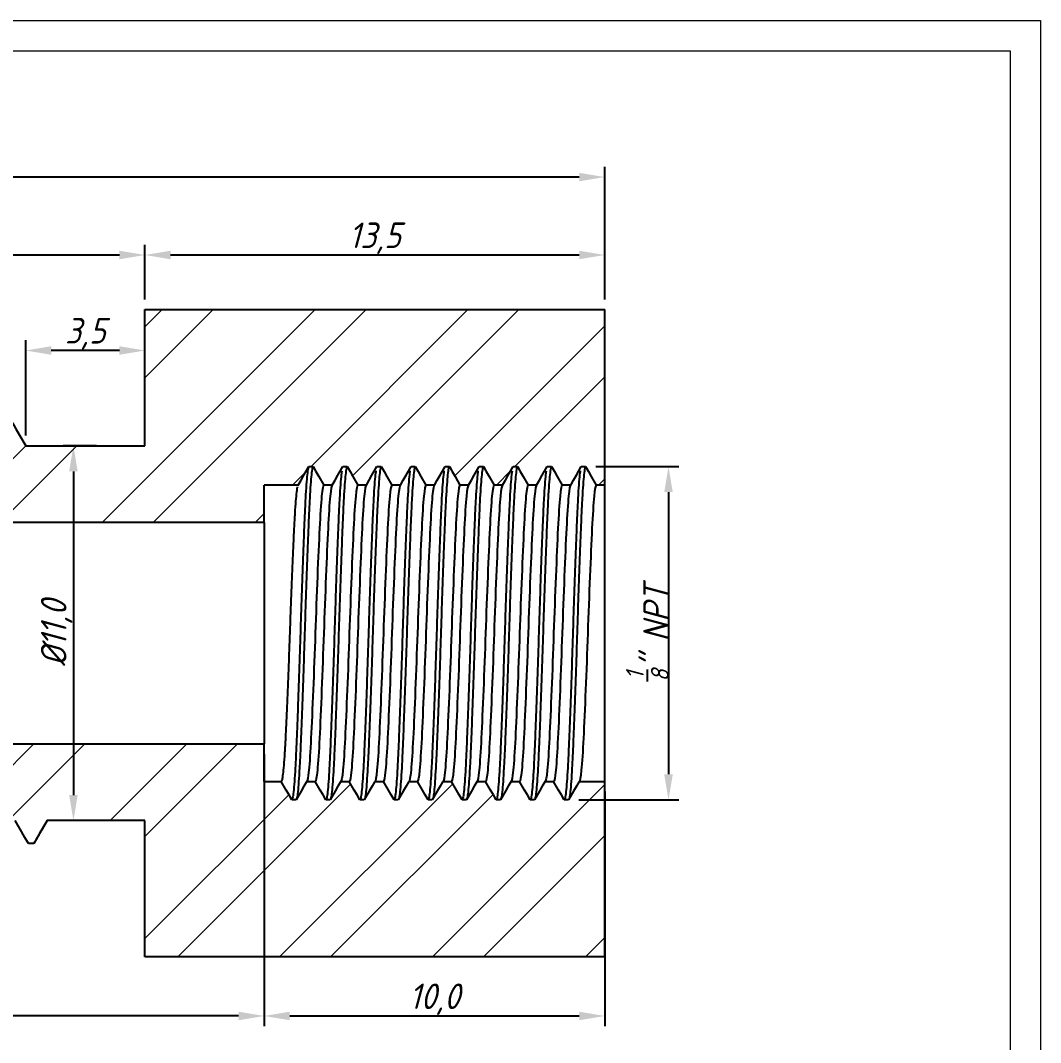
# Model space of a CAD drawing. Header units: millimetres. Extents: x 882 to 1669, y 507 to 913.
# Drawn here: x 942.84 to 972.8, y 647.63 to 677.63 of the extents above; entities that cross this region are included whole.
import ezdxf

# ---------------------------------------------------------------- set-up
doc = ezdxf.new("R2010")
doc.units = ezdxf.units.MM
doc.linetypes.add('SLD-Solid', pattern=[0])
doc.styles.add('GENISO', font='geniso.shx', dxfattribs={"oblique": 15})
doc.dimstyles.new('Scale', dxfattribs={"dimscale": 0.3, "dimtxt": 2.5, "dimasz": 2.5, "dimexe": 1, "dimexo": 1, "dimgap": 0.2, "dimtad": 1, "dimdec": 1, "dimzin": 0, "dimtxsty": 'GENISO', "dimcen": 2.5, "dimclrd": 1, "dimclre": 1, "dimclrt": 7, "dimadec": 0, "dimazin": 0, "dimtfac": 1, "dimtdec": 1, "dimtmove": 0, "dimatfit": 3, "dimfxl": 1, "dimtzin": 0, "dimlwd": -1, "dimlwe": -1, "dimarcsym": 0})
pattern_1 = [(45, (877.163, 612.7718), (-2.24506, 2.24506), []), (45, (878.6596, 612.7718), (-2.24506, 2.24506), [])]

# ---------------------------------------------------------------- blocks, each defined once
blk = doc.blocks.new('*D108')
at = {"color": 1, "transparency": 16777216}
for p, q in [((917.999, 665.442), (917.999, 673.331)), ((959.999, 669.442), (959.999, 673.331)), ((959.249, 673.031), (918.749, 673.031))]:
    blk.add_line(p, q, dxfattribs=at)
for points in [[(918.749, 673.156), (918.749, 672.906), (917.999, 673.031)], [(959.249, 673.156), (959.249, 672.906), (959.999, 673.031)]]:
    blk.add_solid(points, dxfattribs=at)
at = {"layer": 'Defpoints', "color": 0, "transparency": 16777216}
for p in [(917.999, 673.031), (959.999, 669.142), (917.999, 665.142)]:
    blk.add_point(p, dxfattribs=at)
at = {"color": 7, "transparency": 16777216, "insert": (938.999, 673.522), "char_height": 0.75, "attachment_point": 5, "style": 'GENISO'}
blk.add_mtext('42,0', dxfattribs=at)
blk = doc.blocks.new('*D109')
at = {"color": 1, "transparency": 16777216}
for p, q in [((946.499, 669.442), (946.499, 671.043)), ((959.999, 669.442), (959.999, 671.043)), ((959.249, 670.743), (947.249, 670.743))]:
    blk.add_line(p, q, dxfattribs=at)
for points in [[(947.249, 670.868), (947.249, 670.618), (946.499, 670.743)], [(959.249, 670.868), (959.249, 670.618), (959.999, 670.743)]]:
    blk.add_solid(points, dxfattribs=at)
at = {"layer": 'Defpoints', "color": 0, "transparency": 16777216}
for p in [(946.499, 670.743), (946.499, 669.142), (959.999, 669.142)]:
    blk.add_point(p, dxfattribs=at)
at = {"color": 7, "transparency": 16777216, "insert": (953.249, 671.235), "char_height": 0.75, "attachment_point": 5, "style": 'GENISO'}
blk.add_mtext('13,5', dxfattribs=at)
blk = doc.blocks.new('*D110')
at = {"color": 1, "transparency": 16777216}
for p, q in [((917.999, 665.442), (917.999, 671.043)), ((946.499, 669.442), (946.499, 671.043)), ((945.749, 670.743), (918.749, 670.743))]:
    blk.add_line(p, q, dxfattribs=at)
for points in [[(918.749, 670.868), (918.749, 670.618), (917.999, 670.743)], [(945.749, 670.868), (945.749, 670.618), (946.499, 670.743)]]:
    blk.add_solid(points, dxfattribs=at)
at = {"layer": 'Defpoints', "color": 0, "transparency": 16777216}
for p in [(917.999, 670.743), (946.499, 669.142), (917.999, 665.142)]:
    blk.add_point(p, dxfattribs=at)
at = {"color": 7, "transparency": 16777216, "insert": (932.249, 671.235), "char_height": 0.75, "attachment_point": 5, "style": 'GENISO'}
blk.add_mtext('28,5', dxfattribs=at)
blk = doc.blocks.new('*D112')
at = {"color": 1, "transparency": 16777216}
for p, q in [((959.737, 664.533), (962.171, 664.533)), ((961.871, 663.783), (961.871, 655.5)), ((959.237, 654.75), (962.171, 654.75))]:
    blk.add_line(p, q, dxfattribs=at)
for points in [[(961.746, 663.783), (961.996, 663.783), (961.871, 664.533)], [(961.746, 655.5), (961.996, 655.5), (961.871, 654.75)]]:
    blk.add_solid(points, dxfattribs=at)
at = {"layer": 'Defpoints', "color": 0, "transparency": 16777216}
for p in [(959.437, 664.533), (958.937, 654.75), (961.871, 654.75)]:
    blk.add_point(p, dxfattribs=at)
at = {"color": 7, "transparency": 16777216, "insert": (961.251, 659.642), "char_height": 0.75, "attachment_point": 5, "rotation": 90, "style": 'GENISO'}
blk.add_mtext('{\\H0.7x;\\S1/8;}" NPT', dxfattribs=at)
blk = doc.blocks.new('*D116')
at = {"color": 1, "transparency": 16777216}
for p, q in [((945.072, 665.142), (944.099, 665.142)), ((944.399, 664.392), (944.399, 654.892)), ((944.762, 654.142), (944.099, 654.142))]:
    blk.add_line(p, q, dxfattribs=at)
for points in [[(944.274, 664.392), (944.524, 664.392), (944.399, 665.142)], [(944.274, 654.892), (944.524, 654.892), (944.399, 654.142)]]:
    blk.add_solid(points, dxfattribs=at)
at = {"layer": 'Defpoints', "color": 0, "transparency": 16777216}
for p in [(945.372, 665.142), (944.399, 654.142), (945.062, 654.142)]:
    blk.add_point(p, dxfattribs=at)
at = {"color": 7, "transparency": 16777216, "insert": (943.908, 659.642), "char_height": 0.75, "attachment_point": 5, "rotation": 90, "style": 'GENISO'}
blk.add_mtext('%%C11,0', dxfattribs=at)
blk = doc.blocks.new('*D117')
at = {"color": 1, "transparency": 16777216}
for p, q in [((942.999, 665.442), (942.999, 668.24)), ((946.499, 666.637), (946.499, 668.24)), ((945.749, 667.94), (943.749, 667.94))]:
    blk.add_line(p, q, dxfattribs=at)
for points in [[(943.749, 668.065), (943.749, 667.815), (942.999, 667.94)], [(945.749, 668.065), (945.749, 667.815), (946.499, 667.94)]]:
    blk.add_solid(points, dxfattribs=at)
at = {"layer": 'Defpoints', "color": 0, "transparency": 16777216}
for p in [(942.999, 667.94), (946.499, 666.337), (942.999, 665.142)]:
    blk.add_point(p, dxfattribs=at)
at = {"color": 7, "transparency": 16777216, "insert": (944.749, 668.432), "char_height": 0.75, "attachment_point": 5, "style": 'GENISO'}
blk.add_mtext('3,5', dxfattribs=at)
blk = doc.blocks.new('*D119')
at = {"color": 1, "transparency": 16777216}
for p, q in [((949.999, 656.092), (949.999, 648.107)), ((959.999, 654.992), (959.999, 648.107)), ((950.749, 648.407), (959.249, 648.407))]:
    blk.add_line(p, q, dxfattribs=at)
for points in [[(950.749, 648.532), (950.749, 648.282), (949.999, 648.407)], [(959.249, 648.532), (959.249, 648.282), (959.999, 648.407)]]:
    blk.add_solid(points, dxfattribs=at)
at = {"layer": 'Defpoints', "color": 0, "transparency": 16777216}
for p in [(949.999, 656.392), (959.999, 655.292), (959.999, 648.407)]:
    blk.add_point(p, dxfattribs=at)
at = {"color": 7, "transparency": 16777216, "insert": (954.999, 648.898), "char_height": 0.75, "attachment_point": 5, "style": 'GENISO'}
blk.add_mtext('10,0', dxfattribs=at)
blk = doc.blocks.new('*D120')
at = {"color": 1, "transparency": 16777216}
for p, q in [((927.499, 656.092), (927.499, 648.107)), ((949.999, 656.092), (949.999, 648.107)), ((949.249, 648.407), (928.249, 648.407))]:
    blk.add_line(p, q, dxfattribs=at)
for points in [[(928.249, 648.532), (928.249, 648.282), (927.499, 648.407)], [(949.249, 648.532), (949.249, 648.282), (949.999, 648.407)]]:
    blk.add_solid(points, dxfattribs=at)
at = {"layer": 'Defpoints', "color": 0, "transparency": 16777216}
for p in [(927.499, 656.392), (949.999, 656.392), (927.499, 648.407)]:
    blk.add_point(p, dxfattribs=at)
at = {"color": 7, "transparency": 16777216, "insert": (938.749, 648.898), "char_height": 0.75, "attachment_point": 5, "style": 'GENISO'}
blk.add_mtext('22,5', dxfattribs=at)

msp = doc.modelspace()

# ---------------------------------------------------------------- hatches: boundary and pattern name
at = {"linetype": 'Continuous', "lineweight": 18, "true_color": 0xf26722}
h = msp.add_hatch(dxfattribs=at)
h.set_pattern_fill('ANSI32', color=30, scale=0.333333, style=0)
h.set_pattern_definition(pattern_1)
h.paths.add_polyline_path([(936.2021585, 665.8182912), (935.8115335, 665.1417088), (935.4990335, 665.1417088), (935.1084085, 665.8182912), (934.9521585, 665.8182912), (934.5615335, 665.1417088), (934.2490335, 665.1417088), (933.8584085, 665.8182912), (933.7021585, 665.8182912), (933.3115335, 665.1417088), (932.9990335, 665.1417088), (932.6084085, 665.8182912), (932.4521585, 665.8182912), (932.0615335, 665.1417088), (931.7490335, 665.1417088), (931.3584085, 665.8182912), (931.2021585, 665.8182912), (930.8115335, 665.1417088), (930.4990335, 665.1417088), (930.1084085, 665.8182912), (929.9521585, 665.8182912), (929.5615335, 665.1417088), (929.2490335, 665.1417088), (928.8584085, 665.8182912), (928.7021585, 665.8182912), (928.3115335, 665.1417088), (927.9990335, 665.1417088), (927.6084085, 665.8182912), (927.4521585, 665.8182912), (927.0615335, 665.1417088), (926.7490335, 665.1417088), (926.3584085, 665.8182912), (926.2021585, 665.8182912), (925.8115335, 665.1417088), (925.4990335, 665.1417088), (925.1084085, 665.8182912), (924.9521585, 665.8182912), (924.5615335, 665.1417088), (924.2490335, 665.1417088), (923.8584085, 665.8182912), (923.7021585, 665.8182912), (923.3115335, 665.1417088), (922.9990335, 665.1417088), (922.6084085, 665.8182912), (922.4521585, 665.8182912), (922.0615335, 665.1417088), (921.7490335, 665.1417088), (921.3584085, 665.8182912), (921.2021585, 665.8182912), (920.8115335, 665.1417088), (920.4990335, 665.1417088), (920.1084085, 665.8182912), (919.9521585, 665.8182912), (919.5615335, 665.1417088), (919.2490335, 665.1417088), (918.8584085, 665.8182912), (918.7021585, 665.8182912), (918.3115335, 665.1417088), (917.9990335, 665.1417088), (917.9990335, 664.8581972), (919.4678998, 663.6417088), (927.4990335, 663.6417088), (927.4990335, 662.8917088), (949.9990335, 662.8917088), (949.9990335, 663.9917088), (950.9990335, 663.9917088), (951.3115335, 664.5329747), (951.4365335, 664.5329747), (951.7490335, 663.9917088), (951.9990335, 663.9917088), (952.3115335, 664.5329747), (952.4365335, 664.5329747), (952.7490335, 663.9917088), (952.9990335, 663.9917088), (953.3115335, 664.5329747), (953.4365335, 664.5329747), (953.7490335, 663.9917088), (953.9990335, 663.9917088), (954.3115335, 664.5329747), (954.4365335, 664.5329747), (954.7490335, 663.9917088), (954.9990335, 663.9917088), (955.3115335, 664.5329747), (955.4365335, 664.5329747), (955.7490335, 663.9917088), (955.9990335, 663.9917088), (956.3115335, 664.5329747), (956.4365335, 664.5329747), (956.7490335, 663.9917088), (956.9990335, 663.9917088), (957.3115335, 664.5329747), (957.4365335, 664.5329747), (957.7490335, 663.9917088), (957.9990335, 663.9917088), (958.3115335, 664.5329747), (958.4365335, 664.5329747), (958.7490335, 663.9917088), (958.9990335, 663.9917088), (959.3115335, 664.5329747), (959.4365335, 664.5329747), (959.7490335, 663.9917088), (959.9990335, 663.9917088), (959.9990335, 669.1417088), (946.4990335, 669.1417088), (946.4990335, 665.1417088), (942.9990335, 665.1417088), (942.6084085, 665.8182912), (942.4521585, 665.8182912), (942.0615335, 665.1417088), (941.7490335, 665.1417088), (941.3584085, 665.8182912), (941.2021585, 665.8182912), (940.8115335, 665.1417088), (940.4990335, 665.1417088), (940.1084085, 665.8182912), (939.9521585, 665.8182912), (939.5615335, 665.1417088), (939.2490335, 665.1417088), (938.8584085, 665.8182912), (938.7021585, 665.8182912), (938.3115335, 665.1417088), (937.9990335, 665.1417088), (937.6084085, 665.8182912), (937.4521585, 665.8182912), (937.0615335, 665.1417088), (936.7490335, 665.1417088), (936.3584085, 665.8182912)], flags=0)
h = msp.add_hatch(dxfattribs=at)
h.set_pattern_fill('ANSI32', color=30, scale=0.333333, style=0)
h.set_pattern_definition(pattern_1)
h.paths.add_polyline_path([(936.4365335, 654.1417088), (936.8271585, 653.4651265), (936.9834085, 653.4651265), (937.3740335, 654.1417088), (937.6865335, 654.1417088), (938.0771585, 653.4651265), (938.2334085, 653.4651265), (938.6240335, 654.1417088), (938.9365335, 654.1417088), (939.3271585, 653.4651265), (939.4834085, 653.4651265), (939.8740335, 654.1417088), (940.1865335, 654.1417088), (940.5771585, 653.4651265), (940.7334085, 653.4651265), (941.1240335, 654.1417088), (941.4365335, 654.1417088), (941.8271585, 653.4651265), (941.9834085, 653.4651265), (942.3740335, 654.1417088), (942.6865335, 654.1417088), (943.0771585, 653.4651265), (943.2334085, 653.4651265), (943.6240335, 654.1417088), (946.4990335, 654.1417088), (946.4990335, 650.1417088), (959.9990335, 650.1417088), (959.9990335, 655.2917088), (959.2490335, 655.2917088), (958.9365335, 654.7504429), (958.8115335, 654.7504429), (958.4990335, 655.2917088), (958.2490335, 655.2917088), (957.9365335, 654.7504429), (957.8115335, 654.7504429), (957.4990335, 655.2917088), (957.2490335, 655.2917088), (956.9365335, 654.7504429), (956.8115335, 654.7504429), (956.4990335, 655.2917088), (956.2490335, 655.2917088), (955.9365335, 654.7504429), (955.8115335, 654.7504429), (955.4990335, 655.2917088), (955.2490335, 655.2917088), (954.9365335, 654.7504429), (954.8115335, 654.7504429), (954.4990335, 655.2917088), (954.2490335, 655.2917088), (953.9365335, 654.7504429), (953.8115335, 654.7504429), (953.4990335, 655.2917088), (953.2490335, 655.2917088), (952.9365335, 654.7504429), (952.8115335, 654.7504429), (952.4990335, 655.2917088), (952.2490335, 655.2917088), (951.9365335, 654.7504429), (951.8115335, 654.7504429), (951.4990335, 655.2917088), (951.2490335, 655.2917088), (950.9365335, 654.7504429), (950.8115335, 654.7504429), (950.4990335, 655.2917088), (949.9990335, 655.2917088), (949.9990335, 656.3917088), (927.4990335, 656.3917088), (927.4990335, 655.6417088), (919.4678998, 655.6417088), (917.9990335, 654.4252204), (917.9990335, 654.1417088), (918.9365335, 654.1417088), (919.3271585, 653.4651265), (919.4834085, 653.4651265), (919.8740335, 654.1417088), (920.1865335, 654.1417088), (920.5771585, 653.4651265), (920.7334085, 653.4651265), (921.1240335, 654.1417088), (921.4365335, 654.1417088), (921.8271585, 653.4651265), (921.9834085, 653.4651265), (922.3740335, 654.1417088), (922.6865335, 654.1417088), (923.0771585, 653.4651265), (923.2334085, 653.4651265), (923.6240335, 654.1417088), (923.9365335, 654.1417088), (924.3271585, 653.4651265), (924.4834085, 653.4651265), (924.8740335, 654.1417088), (925.1865335, 654.1417088), (925.5771585, 653.4651265), (925.7334085, 653.4651265), (926.1240335, 654.1417088), (926.4365335, 654.1417088), (926.8271585, 653.4651265), (926.9834085, 653.4651265), (927.3740335, 654.1417088), (927.6865335, 654.1417088), (928.0771585, 653.4651265), (928.2334085, 653.4651265), (928.6240335, 654.1417088), (928.9365335, 654.1417088), (929.3271585, 653.4651265), (929.4834085, 653.4651265), (929.8740335, 654.1417088), (930.1865335, 654.1417088), (930.5771585, 653.4651265), (930.7334085, 653.4651265), (931.1240335, 654.1417088), (931.4365335, 654.1417088), (931.8271585, 653.4651265), (931.9834085, 653.4651265), (932.3740335, 654.1417088), (932.6865335, 654.1417088), (933.0771585, 653.4651265), (933.2334085, 653.4651265), (933.6240335, 654.1417088), (933.9365335, 654.1417088), (934.3271585, 653.4651265), (934.4834085, 653.4651265), (934.8740335, 654.1417088), (935.1865335, 654.1417088), (935.5771585, 653.4651265), (935.7334085, 653.4651265), (936.1240335, 654.1417088)], flags=0)

# ---------------------------------------------------------------- linework, layer by layer
at = {"color": 5, "linetype": 'Continuous', "lineweight": 25}
for p, q in [((946.4990335, 665.1417088), (946.4990335, 669.1417085)), ((946.4990335, 669.1417085), (959.9990339, 669.1417085)), ((959.9990339, 663.9917089), (959.9990339, 669.1417085)), ((942.9990334, 665.1417088), (946.4990335, 665.1417088)), ((951.3115335, 664.5329745), (951.4365338, 664.5329745)), ((952.3115337, 664.5329745), (952.4365335, 664.5329745)), ((953.3115334, 664.5329745), (953.4365336, 664.5329745)), ((954.3115335, 664.5329745), (954.4365338, 664.5329745)), ((955.3115337, 664.5329745), (955.436534, 664.5329745)), ((956.3115339, 664.5329745), (956.4365332, 664.5329745)), ((957.3115331, 664.5329745), (957.4365334, 664.5329745)), ((958.3115333, 664.5329745), (958.4365335, 664.5329745)), ((959.3115334, 664.5329745), (959.4365337, 664.5329745)), ((950.9990334, 663.9917089), (949.9990337, 663.9917089)), ((949.9990337, 662.8917089), (949.9990337, 663.9917089)), ((950.9990334, 663.9917089), (950.9895297, 663.9710787)), ((951.9990335, 663.9917089), (951.7490335, 663.9917089)), ((952.9990337, 663.9917089), (952.7490336, 663.9917089)), ((953.9990334, 663.9917089), (953.7490333, 663.9917089)), ((954.999034, 663.9917089), (954.7490335, 663.9917089)), ((955.9990332, 663.9917089), (955.7490337, 663.9917089)), ((956.9990334, 663.9917089), (956.7490338, 663.9917089)), ((957.9990336, 663.9917089), (957.749034, 663.9917089)), ((958.9990337, 663.9917089), (958.7490332, 663.9917089)), ((959.9990339, 663.9917089), (959.7490334, 663.9917089)), ((959.9990339, 655.2917087), (959.9990339, 663.9917089)), ((949.9990337, 662.8917089), (927.4990342, 662.8917089)), ((949.9990337, 662.8917089), (949.9990337, 656.3917087)), ((927.4990342, 656.3917087), (949.9990337, 656.3917087)), ((949.9990337, 655.2917087), (949.9990337, 656.3917087)), ((949.9990337, 655.2917087), (950.4990337, 655.2917087)), ((951.2490334, 655.2917087), (951.4990334, 655.2917087)), ((952.2490336, 655.2917087), (952.4990336, 655.2917087)), ((953.2490337, 655.2917087), (953.4990338, 655.2917087)), ((954.2490334, 655.2917087), (954.4990339, 655.2917087)), ((955.2490336, 655.2917087), (955.4990332, 655.2917087)), ((956.2490337, 655.2917087), (956.4990333, 655.2917087)), ((957.2490339, 655.2917087), (957.4990335, 655.2917087)), ((958.2490331, 655.2917087), (958.4990337, 655.2917087)), ((959.2490333, 655.2917087), (959.9990339, 655.2917087)), ((959.9990339, 650.1417091), (959.9990339, 655.2917087)), ((950.9365337, 654.7504432), (950.8115334, 654.7504432)), ((951.9365334, 654.7504432), (951.8115336, 654.7504432)), ((952.9365336, 654.7504432), (952.8115338, 654.7504432)), ((953.9365337, 654.7504432), (953.8115335, 654.7504432)), ((954.9365339, 654.7504432), (954.8115336, 654.7504432)), ((955.9365331, 654.7504432), (955.8115338, 654.7504432)), ((956.9365333, 654.7504432), (956.811534, 654.7504432)), ((957.9365334, 654.7504432), (957.8115332, 654.7504432)), ((958.9365336, 654.7504432), (958.8115334, 654.7504432)), ((946.4990335, 654.1417088), (943.6240335, 654.1417088)), ((946.4990335, 650.1417091), (946.4990335, 654.1417088)), ((943.2334084, 653.4651263), (943.0771586, 653.4651263)), ((943.2334084, 653.4651263), (943.243846, 653.4866314)), ((959.9990339, 650.1417091), (946.4990335, 650.1417091))]:
    msp.add_line(p, q, dxfattribs=at)
at = {"color": 7, "linetype": 'SLD-Solid', "lineweight": 15}
for points in [[(881.5319538, 677.628115), (972.7954952, 677.628115), (972.7954952, 613.8778471), (881.5319538, 613.8778471)], [(882.4266944, 676.7333744), (971.9007546, 676.7333744), (971.9007546, 614.7725877), (882.4266944, 614.7725877)]]:
    msp.add_lwpolyline(points, close=True, dxfattribs=at)
at = {"color": 5, "linetype": 'Continuous', "lineweight": 25, "flags": 128}
for points in [[(942.6084086, 665.8182913), (942.7121579, 665.6385922), (942.8159072, 665.458893), (942.9990334, 665.1417088)], [(950.9990334, 663.9917089), (951.0820328, 664.1354683), (951.1650323, 664.2792272), (951.3115335, 664.5329745)], [(951.4365338, 664.5329745), (951.5195332, 664.3892155), (951.6025327, 664.2454561), (951.7490335, 663.9917089)], [(951.9990335, 663.9917089), (952.082033, 664.1354683), (952.1650325, 664.2792272), (952.3115337, 664.5329745)], [(952.4365335, 664.5329745), (952.5195329, 664.3892155), (952.6025324, 664.2454561), (952.7490336, 663.9917089)], [(952.9990337, 663.9917089), (953.0820331, 664.1354683), (953.1650326, 664.2792272), (953.3115334, 664.5329745)], [(953.4365336, 664.5329745), (953.5195331, 664.3892155), (953.6025326, 664.2454561), (953.7490333, 663.9917089)], [(953.9990334, 663.9917089), (954.0820328, 664.1354683), (954.1650323, 664.2792272), (954.3115335, 664.5329745)], [(954.4365338, 664.5329745), (954.5195333, 664.3892155), (954.6025327, 664.2454561), (954.7490335, 663.9917089)], [(954.999034, 663.9917089), (955.0820335, 664.1354683), (955.1650329, 664.2792272), (955.3115337, 664.5329745)], [(955.436534, 664.5329745), (955.5195334, 664.3892155), (955.6025329, 664.2454561), (955.7490337, 663.9917089)], [(955.9990332, 663.9917089), (956.0820327, 664.1354683), (956.1650322, 664.2792272), (956.3115339, 664.5329745)], [(956.4365332, 664.5329745), (956.5195327, 664.3892155), (956.6025321, 664.2454561), (956.7490338, 663.9917089)], [(956.9990334, 663.9917089), (957.0820329, 664.1354683), (957.1650323, 664.2792272), (957.3115331, 664.5329745)], [(957.4365334, 664.5329745), (957.5195328, 664.3892155), (957.6025323, 664.2454561), (957.749034, 663.9917089)], [(957.9990336, 663.9917089), (958.082033, 664.1354683), (958.1650325, 664.2792272), (958.3115333, 664.5329745)], [(958.4365335, 664.5329745), (958.519533, 664.3892155), (958.6025325, 664.2454561), (958.7490332, 663.9917089)], [(958.9990337, 663.9917089), (959.0820332, 664.1354683), (959.1650327, 664.2792272), (959.3115334, 664.5329745)], [(959.4365337, 664.5329745), (959.5195332, 664.3892155), (959.6025326, 664.2454561), (959.7490334, 663.9917089)], [(950.8115334, 654.7504432), (950.728534, 654.8942021), (950.6455345, 655.0379615), (950.4990337, 655.2917087)], [(951.2490334, 655.2917087), (951.1660339, 655.1479493), (951.0830345, 655.0041904), (950.9365337, 654.7504432)], [(951.8115336, 654.7504432), (951.7285341, 654.8942021), (951.6455347, 655.0379615), (951.4990334, 655.2917087)], [(952.2490336, 655.2917087), (952.1660341, 655.1479493), (952.0830346, 655.0041904), (951.9365334, 654.7504432)], [(952.8115338, 654.7504432), (952.7285343, 654.8942021), (952.6455344, 655.0379615), (952.4990336, 655.2917087)], [(953.2490337, 655.2917087), (953.1660343, 655.1479493), (953.0830348, 655.0041904), (952.9365336, 654.7504432)], [(953.8115335, 654.7504432), (953.728534, 654.8942021), (953.6455345, 655.0379615), (953.4990338, 655.2917087)], [(954.2490334, 655.2917087), (954.166034, 655.1479493), (954.0830345, 655.0041904), (953.9365337, 654.7504432)], [(954.8115336, 654.7504432), (954.7285342, 654.8942021), (954.6455347, 655.0379615), (954.4990339, 655.2917087)], [(955.2490336, 655.2917087), (955.1660341, 655.1479493), (955.0830346, 655.0041904), (954.9365339, 654.7504432)], [(955.8115338, 654.7504432), (955.7285343, 654.8942021), (955.6455349, 655.0379615), (955.4990332, 655.2917087)], [(956.2490337, 655.2917087), (956.1660343, 655.1479493), (956.0830348, 655.0041904), (955.9365331, 654.7504432)], [(956.811534, 654.7504432), (956.7285345, 654.8942021), (956.645535, 655.0379615), (956.4990333, 655.2917087)], [(957.2490339, 655.2917087), (957.1660344, 655.1479493), (957.083035, 655.0041904), (956.9365333, 654.7504432)], [(957.8115332, 654.7504432), (957.7285337, 654.8942021), (957.6455343, 655.0379615), (957.4990335, 655.2917087)], [(958.2490331, 655.2917087), (958.1660337, 655.1479493), (958.0830342, 655.0041904), (957.9365334, 654.7504432)], [(958.8115334, 654.7504432), (958.7285339, 654.8942021), (958.6455344, 655.0379615), (958.4990337, 655.2917087)], [(959.2490333, 655.2917087), (959.1660338, 655.1479493), (959.0830344, 655.0041904), (958.9365336, 654.7504432)], [(943.0771586, 653.4651263), (942.9734093, 653.6448254), (942.8696599, 653.8245246), (942.6865335, 654.1417088)], [(943.6240335, 654.1417088), (943.5202842, 653.9620097), (943.4165349, 653.7823105), (943.2334084, 653.4651263)]]:
    msp.add_lwpolyline(points, dxfattribs=at)
at = {"color": 5, "linetype": 'Continuous', "lineweight": 25}
for points, knots in [([(951.4365338, 664.5329745), (951.4285866, 664.5216101), (951.4125425, 664.4986674), (951.3869841, 664.3126354), (951.3610826, 664.0170913), (951.3355249, 663.6120917), (951.3115333, 663.1142827), (951.287543, 662.5323898), (951.2619842, 661.8744743), (951.2360831, 661.1564928), (951.2105243, 660.4052404), (951.1865339, 659.6417088), (951.1625424, 658.8781771), (951.1369841, 658.1269254), (951.1110826, 657.4089412), (951.085525, 656.7510358), (951.061533, 656.1691056), (951.0375439, 655.6714365), (951.0119803, 655.2659037), (950.9860973, 654.9723653), (950.9634281, 654.8012466), (950.9501504, 654.7795222), (950.9449845, 654.7710701)], [0, 0, 0, 0, 0.050250106, 0.1014462047, 0.1529655997, 0.2041616786, 0.2544117986, 0.3046619176, 0.3558579976, 0.4073773926, 0.4585734913, 0.5088235963, 0.5590737023, 0.6102698009, 0.6617891959, 0.7129852749, 0.7632353949, 0.8134855139, 0.8646815939, 0.9162009889, 0.9673970875, 1, 1, 1, 1]), ([(952.4365335, 664.5329745), (952.4285865, 664.5216101), (952.4125428, 664.4986674), (952.3869841, 664.3126354), (952.361083, 664.0170913), (952.3355242, 663.6120917), (952.3115339, 663.1142827), (952.2875422, 662.5323898), (952.2619848, 661.8744743), (952.2360823, 661.1564928), (952.2105249, 660.4052404), (952.1865332, 659.6417089), (952.1625429, 658.8781771), (952.1369841, 658.1269254), (952.111083, 657.4089412), (952.0855243, 656.7510357), (952.0615336, 656.1691061), (952.0375432, 655.6714344), (952.0119808, 655.2659116), (951.9860971, 654.9723357), (951.9633842, 654.8010001), (951.9500644, 654.7792577), (951.9448562, 654.7707562)], [0, 0, 0, 0, 0.0502366255, 0.1014189908, 0.1529245658, 0.2041069124, 0.2543435519, 0.3045801923, 0.355762538, 0.407268114, 0.4584504783, 0.5086871047, 0.5589237302, 0.6101060956, 0.6616116705, 0.7127940172, 0.7630306566, 0.8132672971, 0.8644496427, 0.9159552177, 0.967137583, 1, 1, 1, 1]), ([(953.4365336, 664.5329745), (953.4285864, 664.5216101), (953.4125423, 664.4986674), (953.3869845, 664.3126354), (953.3610831, 664.0170913), (953.3355247, 663.6120917), (953.3115332, 663.1142827), (953.2875428, 662.5323898), (953.261984, 661.8744743), (953.2360829, 661.1564928), (953.2105242, 660.4052404), (953.1865338, 659.6417088), (953.1625422, 658.8781771), (953.1369845, 658.1269254), (953.111083, 657.4089412), (953.0855247, 656.7510357), (953.0615329, 656.1691061), (953.0375438, 655.6714344), (953.0119803, 655.2659116), (952.9860969, 654.9723357), (952.9633839, 654.8010001), (952.950064, 654.7792577), (952.9448559, 654.7707562)], [0, 0, 0, 0, 0.0502366264, 0.1014189907, 0.1529245656, 0.2041069122, 0.2543435526, 0.304580192, 0.3557625386, 0.4072681135, 0.4584504788, 0.5086871042, 0.5589237306, 0.6101060949, 0.6616116698, 0.7127940164, 0.7630306568, 0.8132672963, 0.8644496429, 0.9159552178, 0.9671375831, 1, 1, 1, 1]), ([(954.4365338, 664.5329745), (954.4285863, 664.5216101), (954.4125416, 664.4986674), (954.386985, 664.3126354), (954.3610826, 664.0170913), (954.3355242, 663.6120917), (954.3115337, 663.1142827), (954.2875421, 662.5323898), (954.2619844, 661.8744743), (954.236083, 661.1564928), (954.2105244, 660.4052404), (954.1865339, 659.6417088), (954.1625425, 658.8781771), (954.1369841, 658.1269254), (954.1110826, 657.4089412), (954.085525, 656.7510357), (954.061533, 656.1691061), (954.0375439, 655.6714344), (954.0119804, 655.2659116), (953.9860971, 654.9723357), (953.963384, 654.8010001), (953.9500642, 654.7792577), (953.944856, 654.7707562)], [0, 0, 0, 0, 0.0502366274, 0.1014189906, 0.1529245666, 0.2041069132, 0.2543435526, 0.304580193, 0.3557625386, 0.4072681135, 0.4584504788, 0.5086871042, 0.5589237306, 0.6101060959, 0.6616116708, 0.7127940164, 0.7630306568, 0.8132672963, 0.8644496429, 0.9159552178, 0.9671375831, 1, 1, 1, 1]), ([(955.436534, 664.5329745), (955.4285866, 664.5216101), (955.4125422, 664.4986674), (955.3869836, 664.3126354), (955.3610832, 664.0170913), (955.3355243, 663.6120917), (955.3115337, 663.1142827), (955.287543, 662.5323898), (955.2619846, 661.8744743), (955.2360826, 661.1564928), (955.2105241, 660.4052404), (955.1865335, 659.6417088), (955.1625428, 658.8781771), (955.1369844, 658.1269254), (955.1110819, 657.4089412), (955.0855256, 656.7510356), (955.0615325, 656.1691061), (955.0375437, 655.6714344), (955.0119799, 655.2659116), (954.9860974, 654.9723357), (954.9633842, 654.8010001), (954.9500644, 654.7792577), (954.9448562, 654.7707562)], [0, 0, 0, 0, 0.05023662736, 0.10141899267, 0.15292456655, 0.20410691316, 0.25434355258, 0.304580192, 0.3557625386, 0.40726811455, 0.45845047985, 0.50868710526, 0.55892373066, 0.61010609597, 0.66161167191, 0.71279401648, 0.76303065786, 0.81326729728, 0.86444964389, 0.91595521777, 0.96713758308, 1, 1, 1, 1]), ([(956.4365332, 664.5329745), (956.4285862, 664.5216101), (956.4125426, 664.4986674), (956.3869837, 664.3126354), (956.3610834, 664.0170913), (956.3355243, 663.6120917), (956.3115343, 663.1142827), (956.2875416, 662.5323899), (956.2619852, 661.8744742), (956.2360827, 661.1564928), (956.2105243, 660.4052404), (956.1865336, 659.6417088), (956.162543, 658.8781771), (956.1369845, 658.1269254), (956.1110825, 657.4089412), (956.0855241, 656.7510357), (956.0615331, 656.1691061), (956.0375438, 655.6714344), (956.0119801, 655.2659116), (955.9860976, 654.9723357), (955.9633843, 654.8010001), (955.9500645, 654.7792577), (955.9448563, 654.7707562)], [0, 0, 0, 0, 0.0502366255, 0.1014189909, 0.1529245649, 0.2041069116, 0.2543435511, 0.3045801926, 0.3557625373, 0.4072681133, 0.4584504787, 0.5086871042, 0.5589237297, 0.6101060951, 0.6616116712, 0.7127940179, 0.7630306574, 0.8132672969, 0.8644496436, 0.9159552176, 0.967137583, 1, 1, 1, 1]), ([(957.4365334, 664.5329745), (957.4285864, 664.5216101), (957.4125428, 664.4986674), (957.3869839, 664.3126354), (957.3610834, 664.0170913), (957.335525, 663.6120917), (957.3115328, 663.1142827), (957.2875426, 662.5323898), (957.2619836, 661.8744743), (957.2360833, 661.1564928), (957.2105242, 660.4052404), (957.1865342, 659.6417088), (957.1625415, 658.8781771), (957.1369851, 658.1269254), (957.1110826, 657.4089412), (957.0855243, 656.7510357), (957.0615333, 656.1691061), (957.0375438, 655.6714344), (957.0119808, 655.2659116), (956.986096, 654.9723358), (956.9633851, 654.8010001), (956.9500642, 654.7792577), (956.9448556, 654.7707562)], [0, 0, 0, 0, 0.0502366254, 0.1014189907, 0.1529245646, 0.2041069112, 0.2543435526, 0.304580192, 0.3557625386, 0.4072681125, 0.4584504778, 0.5086871032, 0.5589237306, 0.6101060939, 0.6616116698, 0.7127940164, 0.7630306559, 0.8132672953, 0.8644496419, 0.9159552178, 0.9671375811, 1, 1, 1, 1]), ([(958.4365335, 664.5329745), (958.4285865, 664.5216101), (958.4125428, 664.4986674), (958.3869845, 664.3126354), (958.361082, 664.0170913), (958.3355255, 663.6120917), (958.3115328, 663.1142827), (958.2875428, 662.5323898), (958.2619837, 661.8744743), (958.2360835, 661.1564928), (958.2105244, 660.4052404), (958.1865343, 659.6417088), (958.1625421, 658.8781771), (958.1369836, 658.1269254), (958.1110831, 657.4089412), (958.0855243, 656.7510357), (958.0615335, 656.1691061), (958.037544, 655.6714344), (958.0119808, 655.2659116), (957.9860966, 654.9723358), (957.9633838, 654.8010001), (957.9500639, 654.7792577), (957.9448557, 654.7707562)], [0, 0, 0, 0, 0.0502366254, 0.1014189907, 0.1529245667, 0.2041069112, 0.2543435526, 0.304580192, 0.3557625386, 0.4072681125, 0.4584504778, 0.5086871032, 0.5589237306, 0.6101060959, 0.6616116698, 0.7127940164, 0.7630306558, 0.8132672952, 0.8644496418, 0.9159552178, 0.9671375831, 1, 1, 1, 1]), ([(959.4365337, 664.5329745), (959.4285867, 664.5216101), (959.412543, 664.4986674), (959.3869845, 664.3126354), (959.3610826, 664.0170913), (959.3355241, 663.6120917), (959.3115334, 663.1142827), (959.2875427, 662.5323898), (959.2619844, 661.8744743), (959.2360819, 661.1564928), (959.2105255, 660.4052404), (959.1865327, 659.6417089), (959.1625427, 658.8781771), (959.1369837, 658.1269254), (959.1110834, 657.4089412), (959.0855244, 656.7510357), (959.0615341, 656.1691061), (959.0375426, 655.6714345), (959.0119814, 655.2659116), (958.9860967, 654.9723358), (958.963384, 654.8010001), (958.9500641, 654.7792577), (958.9448559, 654.7707562)], [0, 0, 0, 0, 0.0502366254, 0.1014189907, 0.1529245666, 0.2041069133, 0.2543435527, 0.3045801921, 0.3557625387, 0.4072681146, 0.4584504779, 0.5086871053, 0.5589237307, 0.610106096, 0.6616116699, 0.7127940165, 0.7630306559, 0.8132672973, 0.8644496418, 0.9159552178, 0.9671375831, 1, 1, 1, 1]), ([(951.3030603, 664.5122935), (951.2979019, 664.5038499), (951.2846316, 664.4821286), (951.2619698, 664.3110472), (951.2360869, 664.0175152), (951.2105233, 663.6119808), (951.1865342, 663.1143121), (951.1625424, 662.5323818), (951.1369841, 661.8744765), (951.1110826, 661.1564922), (951.0855249, 660.4052405), (951.0615333, 659.6417088), (951.0375429, 658.8781772), (951.0119841, 658.1269248), (950.986083, 657.4089433), (950.9605242, 656.7510278), (950.9365339, 656.1691349), (950.9125422, 655.6713259), (950.8869848, 655.2663263), (950.8610823, 654.9707822), (950.8355249, 654.7847502), (950.8194807, 654.7618075), (950.8115334, 654.7504432)], [0, 0, 0, 0, 0.032558227, 0.0837566905, 0.1352784653, 0.1864769101, 0.2367293502, 0.2869817913, 0.3381802361, 0.3897020109, 0.4409004733, 0.4911529004, 0.5414053266, 0.5926037901, 0.6441255648, 0.6953240096, 0.7455764497, 0.7958288909, 0.8470273346, 0.8985491104, 0.9497475729, 1, 1, 1, 1]), ([(952.2775516, 664.404445), (952.2723849, 664.3718753), (952.2587012, 664.285617), (952.2360591, 664.0134902), (952.210531, 663.6130342), (952.1865316, 663.1140323), (952.1625433, 662.5324583), (952.136984, 661.8744556), (952.111083, 661.1564978), (952.0855242, 660.4052391), (952.0615339, 659.6417091), (952.0375422, 658.8781771), (952.0119846, 658.1269248), (951.9860831, 657.4089433), (951.9605247, 656.7510278), (951.9365332, 656.169135), (951.9125428, 655.6713259), (951.886984, 655.2663263), (951.8610829, 654.9707822), (951.8355242, 654.7847502), (951.8194806, 654.7618075), (951.8115336, 654.7504432)], [0, 0, 0, 0, 0.03298705171, 0.08736368266, 0.14139906555, 0.19443602718, 0.24747298778, 0.30150837175, 0.35588500161, 0.40992040532, 0.46295735112, 0.51599429796, 0.5700297006, 0.62440633046, 0.67844171443, 0.73147867606, 0.78451563666, 0.83855102063, 0.89292765049, 0.9469630542, 1, 1, 1, 1]), ([(953.2775517, 664.404445), (953.2723848, 664.3718753), (953.2587005, 664.285617), (953.2360598, 664.0134902), (953.2105302, 663.6130343), (953.1865322, 663.1140323), (953.1625426, 662.5324583), (953.1369844, 661.8744556), (953.1110831, 661.1564978), (953.0855246, 660.4052391), (953.0615332, 659.6417092), (953.0375428, 658.8781771), (953.011984, 658.1269249), (952.9860829, 657.4089433), (952.9605241, 656.7510278), (952.9365338, 656.1691349), (952.9125421, 655.6713259), (952.8869844, 655.2663263), (952.861083, 654.9707822), (952.8355244, 654.7847502), (952.8194808, 654.7618075), (952.8115338, 654.7504432)], [0, 0, 0, 0, 0.0329870528, 0.0873636826, 0.1413990666, 0.1944360272, 0.2474729888, 0.3015083717, 0.3558850016, 0.4099204053, 0.4629573522, 0.515994298, 0.5700297017, 0.6244063315, 0.6784417155, 0.7314786761, 0.7845156377, 0.8385510206, 0.8929276505, 0.9469630542, 1, 1, 1, 1]), ([(954.2775514, 664.404445), (954.2723847, 664.3718753), (954.2587009, 664.285617), (954.2360599, 664.0134902), (954.2105304, 663.6130343), (954.1865323, 663.1140323), (954.1625429, 662.5324583), (954.136984, 661.8744556), (954.1110826, 661.1564978), (954.0855249, 660.4052391), (954.0615333, 659.6417092), (954.0375429, 658.8781771), (954.0119842, 658.1269249), (953.9860831, 657.4089433), (953.9605243, 656.7510278), (953.9365339, 656.1691349), (953.9125424, 655.6713259), (953.886984, 655.2663263), (953.8610826, 654.9707822), (953.8355248, 654.7847502), (953.8194807, 654.7618075), (953.8115335, 654.7504432)], [0, 0, 0, 0, 0.0329870517, 0.0873636816, 0.1413990655, 0.1944360261, 0.2474729878, 0.3015083718, 0.3558850016, 0.4099204043, 0.4629573511, 0.5159942969, 0.5700297006, 0.6244063305, 0.6784417144, 0.7314786751, 0.7845156367, 0.8385510207, 0.8929276505, 0.9469630532, 1, 1, 1, 1]), ([(955.2775516, 664.404445), (955.2723849, 664.3718753), (955.2587012, 664.285617), (955.2360594, 664.0134902), (955.2105302, 663.6130343), (955.1865318, 663.1140323), (955.1625432, 662.5324583), (955.1369843, 661.8744556), (955.1110819, 661.1564978), (955.0855255, 660.4052391), (955.0615328, 659.6417092), (955.0375427, 658.8781771), (955.0119837, 658.1269249), (954.9860834, 657.4089433), (954.9605243, 656.7510278), (954.9365343, 656.1691349), (954.9125416, 655.6713259), (954.8869852, 655.2663263), (954.8610827, 654.9707822), (954.8355243, 654.7847502), (954.8194807, 654.7618075), (954.8115336, 654.7504432)], [0, 0, 0, 0, 0.03298705171, 0.08736368266, 0.14139906663, 0.19443602723, 0.24747298783, 0.3015083718, 0.35588500275, 0.40992040431, 0.46295735218, 0.51599429799, 0.5700297017, 0.62440633048, 0.67844171444, 0.73147867505, 0.78451563771, 0.83855101953, 0.89292765048, 0.9469630542, 1, 1, 1, 1]), ([(956.2775518, 664.404445), (956.272385, 664.3718753), (956.2587013, 664.285617), (956.2360596, 664.0134902), (956.2105304, 663.6130343), (956.186532, 663.1140323), (956.1625434, 662.5324583), (956.1369843, 661.8744556), (956.1110826, 661.1564978), (956.085524, 660.4052391), (956.0615333, 659.6417092), (956.0375428, 658.8781771), (956.0119839, 658.1269249), (955.9860834, 657.4089433), (955.960525, 656.7510278), (955.9365328, 656.169135), (955.9125426, 655.6713259), (955.8869836, 655.2663263), (955.8610833, 654.9707822), (955.8355244, 654.7847502), (955.8194808, 654.7618075), (955.8115338, 654.7504432)], [0, 0, 0, 0, 0.03298705171, 0.08736368266, 0.14139906662, 0.19443602722, 0.24747298782, 0.30150837178, 0.35588500273, 0.40992040644, 0.46295735224, 0.51599429804, 0.57002970175, 0.62440633052, 0.67844171449, 0.73147867715, 0.78451563775, 0.83855102172, 0.89292765049, 0.9469630542, 1, 1, 1, 1]), ([(957.2775519, 664.404445), (957.2723848, 664.3718753), (957.2586999, 664.285617), (957.2360602, 664.0134902), (957.2105303, 663.6130343), (957.1865326, 663.1140323), (957.1625419, 662.5324584), (957.1369849, 661.8744556), (957.1110826, 661.1564978), (957.0855242, 660.4052391), (957.0615335, 659.6417092), (957.0375428, 658.8781771), (957.0119845, 658.1269248), (956.986082, 657.4089434), (956.9605256, 656.7510278), (956.9365328, 656.169135), (956.9125428, 655.6713259), (956.8869837, 655.2663263), (956.8610835, 654.9707822), (956.8355245, 654.7847502), (956.8194809, 654.7618075), (956.811534, 654.7504432)], [0, 0, 0, 0, 0.0329870539, 0.0873636826, 0.1413990666, 0.1944360272, 0.2474729899, 0.3015083717, 0.3558850027, 0.4099204064, 0.4629573522, 0.515994298, 0.5700297017, 0.6244063326, 0.6784417145, 0.7314786771, 0.7845156377, 0.8385510217, 0.8929276505, 0.9469630542, 1, 1, 1, 1]), ([(958.2775512, 664.404445), (958.2723844, 664.3718753), (958.2587005, 664.285617), (958.2360603, 664.0134902), (958.2105305, 663.6130343), (958.1865327, 663.1140323), (958.1625425, 662.5324583), (958.1369835, 661.8744557), (958.1110832, 661.1564978), (958.0855243, 660.4052391), (958.0615337, 659.6417092), (958.037543, 658.8781771), (958.0119845, 658.1269248), (957.9860826, 657.4089433), (957.9605241, 656.7510278), (957.9365334, 656.1691349), (957.9125428, 655.6713259), (957.8869844, 655.2663263), (957.8610819, 654.9707822), (957.8355254, 654.7847502), (957.8194807, 654.7618075), (957.8115332, 654.7504432)], [0, 0, 0, 0, 0.0329870517, 0.0873636805, 0.1413990645, 0.1944360251, 0.2474729877, 0.3015083717, 0.3558850005, 0.4099204042, 0.46295735, 0.5159942958, 0.5700296995, 0.6244063305, 0.6784417144, 0.731478675, 0.7845156356, 0.8385510196, 0.8929276506, 0.9469630521, 1, 1, 1, 1]), ([(959.2775513, 664.404445), (959.2723846, 664.3718753), (959.258701, 664.285617), (959.2360587, 664.0134902), (959.2105315, 663.6130342), (959.1865311, 663.1140323), (959.1625432, 662.5324583), (959.1369835, 661.8744557), (959.1110834, 661.1564977), (959.0855243, 660.4052391), (959.0615343, 659.6417091), (959.0375416, 658.8781772), (959.0119851, 658.1269248), (958.9860826, 657.4089433), (958.9605243, 656.7510278), (958.9365336, 656.1691349), (958.9125429, 655.6713259), (958.8869844, 655.2663263), (958.8610825, 654.9707822), (958.835524, 654.7847502), (958.8194804, 654.7618075), (958.8115334, 654.7504432)], [0, 0, 0, 0, 0.0329870517, 0.0873636827, 0.1413990645, 0.1944360271, 0.2474729878, 0.3015083717, 0.3558850005, 0.4099204042, 0.46295735, 0.5159942979, 0.5700296994, 0.6244063304, 0.6784417144, 0.731478675, 0.7845156356, 0.8385510195, 0.8929276505, 0.9469630542, 1, 1, 1, 1]), ([(950.975998, 663.9417052), (950.9756556, 663.9409882), (950.9671486, 663.9231772), (950.949419, 663.7894016), (950.9236003, 663.5346085), (950.8980197, 663.1722891), (950.874035, 662.7301268), (950.8500416, 662.2124724), (950.8244845, 661.6274049), (950.7985831, 660.988866), (950.7730245, 660.3207529), (950.7490339, 659.6417086), (950.7250424, 658.9626654), (950.6994841, 658.2945492), (950.6735826, 657.6560215), (950.6480251, 657.0709129), (950.6240333, 656.5534087), (950.6000428, 656.1106848), (950.5744842, 655.7505044), (950.5485831, 655.4876656), (950.5230245, 655.3222205), (950.5069808, 655.3018159), (950.4990337, 655.2917087)], [0, 0, 0, 0, 0.0022148197, 0.055019258, 0.1081573395, 0.1609617906, 0.212789972, 0.2646181547, 0.3174226045, 0.3705606859, 0.4233651242, 0.4751933142, 0.5270215055, 0.5798259438, 0.6329640252, 0.685768475, 0.7375966577, 0.7894248392, 0.8422292903, 0.8953673717, 0.94817181, 1, 1, 1, 1]), ([(951.7490335, 663.9917088), (951.7297861, 663.9917088), (951.7081912, 663.8813341), (951.6648759, 663.4398354), (951.643281, 663.1099905), (951.6047861, 662.3252561), (951.5831912, 661.8393178), (951.5398759, 660.7734457), (951.518281, 660.1965998), (951.4797861, 659.0868178), (951.4581912, 658.509972), (951.4148759, 657.4440998), (951.393281, 656.9581615), (951.3547861, 656.1734271), (951.3331912, 655.8435822), (951.2898759, 655.4020835), (951.268281, 655.2917088), (951.2490335, 655.2917088)], [0, 0, 0, 0, 0.125, 0.125, 0.25, 0.25, 0.375, 0.375, 0.5, 0.5, 0.625, 0.625, 0.75, 0.75, 0.875, 0.875, 1, 1, 1, 1]), ([(951.9990335, 663.9917088), (951.9797861, 663.9917088), (951.9581912, 663.8813341), (951.9148759, 663.4398354), (951.893281, 663.1099905), (951.8547861, 662.3252561), (951.8331912, 661.8393178), (951.7898759, 660.7734457), (951.768281, 660.1965998), (951.7297861, 659.0868178), (951.7081912, 658.509972), (951.6648759, 657.4440998), (951.643281, 656.9581615), (951.6047861, 656.1734271), (951.5831912, 655.8435822), (951.5398759, 655.4020835), (951.518281, 655.2917088), (951.4990335, 655.2917088)], [0, 0, 0, 0, 0.125, 0.125, 0.25, 0.25, 0.375, 0.375, 0.5, 0.5, 0.625, 0.625, 0.75, 0.75, 0.875, 0.875, 1, 1, 1, 1]), ([(952.7490335, 663.9917088), (952.7297861, 663.9917088), (952.7081912, 663.8813341), (952.6648759, 663.4398354), (952.643281, 663.1099905), (952.6047861, 662.3252561), (952.5831912, 661.8393178), (952.5398759, 660.7734457), (952.518281, 660.1965998), (952.4797861, 659.0868178), (952.4581912, 658.509972), (952.4148759, 657.4440998), (952.393281, 656.9581615), (952.3547861, 656.1734271), (952.3331912, 655.8435822), (952.2898759, 655.4020835), (952.268281, 655.2917088), (952.2490335, 655.2917088)], [0, 0, 0, 0, 0.125, 0.125, 0.25, 0.25, 0.375, 0.375, 0.5, 0.5, 0.625, 0.625, 0.75, 0.75, 0.875, 0.875, 1, 1, 1, 1]), ([(952.9990335, 663.9917088), (952.9797861, 663.9917088), (952.9581912, 663.8813341), (952.9148759, 663.4398354), (952.893281, 663.1099905), (952.8547861, 662.3252561), (952.8331912, 661.8393178), (952.7898759, 660.7734457), (952.768281, 660.1965998), (952.7297861, 659.0868178), (952.7081912, 658.509972), (952.6648759, 657.4440998), (952.643281, 656.9581615), (952.6047861, 656.1734271), (952.5831912, 655.8435822), (952.5398759, 655.4020835), (952.518281, 655.2917088), (952.4990335, 655.2917088)], [0, 0, 0, 0, 0.125, 0.125, 0.25, 0.25, 0.375, 0.375, 0.5, 0.5, 0.625, 0.625, 0.75, 0.75, 0.875, 0.875, 1, 1, 1, 1]), ([(953.7490335, 663.9917088), (953.7297861, 663.9917088), (953.7081912, 663.8813341), (953.6648759, 663.4398354), (953.643281, 663.1099905), (953.6047861, 662.3252561), (953.5831912, 661.8393178), (953.5398759, 660.7734457), (953.518281, 660.1965998), (953.4797861, 659.0868178), (953.4581912, 658.509972), (953.4148759, 657.4440998), (953.393281, 656.9581615), (953.3547861, 656.1734271), (953.3331912, 655.8435822), (953.2898759, 655.4020835), (953.268281, 655.2917088), (953.2490335, 655.2917088)], [0, 0, 0, 0, 0.125, 0.125, 0.25, 0.25, 0.375, 0.375, 0.5, 0.5, 0.625, 0.625, 0.75, 0.75, 0.875, 0.875, 1, 1, 1, 1]), ([(953.9990335, 663.9917088), (953.9797861, 663.9917088), (953.9581912, 663.8813341), (953.9148759, 663.4398354), (953.893281, 663.1099905), (953.8547861, 662.3252561), (953.8331912, 661.8393178), (953.7898759, 660.7734457), (953.768281, 660.1965998), (953.7297861, 659.0868178), (953.7081912, 658.509972), (953.6648759, 657.4440998), (953.643281, 656.9581615), (953.6047861, 656.1734271), (953.5831912, 655.8435822), (953.5398759, 655.4020835), (953.518281, 655.2917088), (953.4990335, 655.2917088)], [0, 0, 0, 0, 0.125, 0.125, 0.25, 0.25, 0.375, 0.375, 0.5, 0.5, 0.625, 0.625, 0.75, 0.75, 0.875, 0.875, 1, 1, 1, 1]), ([(954.7490335, 663.9917088), (954.7297861, 663.9917088), (954.7081912, 663.8813341), (954.6648759, 663.4398354), (954.643281, 663.1099905), (954.6047861, 662.3252561), (954.5831912, 661.8393178), (954.5398759, 660.7734457), (954.518281, 660.1965998), (954.4797861, 659.0868178), (954.4581912, 658.509972), (954.4148759, 657.4440998), (954.393281, 656.9581615), (954.3547861, 656.1734271), (954.3331912, 655.8435822), (954.2898759, 655.4020835), (954.268281, 655.2917088), (954.2490335, 655.2917088)], [0, 0, 0, 0, 0.125, 0.125, 0.25, 0.25, 0.375, 0.375, 0.5, 0.5, 0.625, 0.625, 0.75, 0.75, 0.875, 0.875, 1, 1, 1, 1]), ([(954.9990335, 663.9917088), (954.9797861, 663.9917088), (954.9581912, 663.8813341), (954.9148759, 663.4398354), (954.893281, 663.1099905), (954.8547861, 662.3252561), (954.8331912, 661.8393178), (954.7898759, 660.7734457), (954.768281, 660.1965998), (954.7297861, 659.0868178), (954.7081912, 658.509972), (954.6648759, 657.4440998), (954.643281, 656.9581615), (954.6047861, 656.1734271), (954.5831912, 655.8435822), (954.5398759, 655.4020835), (954.518281, 655.2917088), (954.4990335, 655.2917088)], [0, 0, 0, 0, 0.125, 0.125, 0.25, 0.25, 0.375, 0.375, 0.5, 0.5, 0.625, 0.625, 0.75, 0.75, 0.875, 0.875, 1, 1, 1, 1]), ([(955.7490335, 663.9917088), (955.7297861, 663.9917088), (955.7081912, 663.8813341), (955.6648759, 663.4398354), (955.643281, 663.1099905), (955.6047861, 662.3252561), (955.5831912, 661.8393178), (955.5398759, 660.7734457), (955.518281, 660.1965998), (955.4797861, 659.0868178), (955.4581912, 658.509972), (955.4148759, 657.4440998), (955.393281, 656.9581615), (955.3547861, 656.1734271), (955.3331912, 655.8435822), (955.2898759, 655.4020835), (955.268281, 655.2917088), (955.2490335, 655.2917088)], [0, 0, 0, 0, 0.125, 0.125, 0.25, 0.25, 0.375, 0.375, 0.5, 0.5, 0.625, 0.625, 0.75, 0.75, 0.875, 0.875, 1, 1, 1, 1]), ([(955.9990335, 663.9917088), (955.9797861, 663.9917088), (955.9581912, 663.8813341), (955.9148759, 663.4398354), (955.893281, 663.1099905), (955.8547861, 662.3252561), (955.8331912, 661.8393178), (955.7898759, 660.7734457), (955.768281, 660.1965998), (955.7297861, 659.0868178), (955.7081912, 658.509972), (955.6648759, 657.4440998), (955.643281, 656.9581615), (955.6047861, 656.1734271), (955.5831912, 655.8435822), (955.5398759, 655.4020835), (955.518281, 655.2917088), (955.4990335, 655.2917088)], [0, 0, 0, 0, 0.125, 0.125, 0.25, 0.25, 0.375, 0.375, 0.5, 0.5, 0.625, 0.625, 0.75, 0.75, 0.875, 0.875, 1, 1, 1, 1]), ([(956.7490335, 663.9917088), (956.7297861, 663.9917088), (956.7081912, 663.8813341), (956.6648759, 663.4398354), (956.643281, 663.1099905), (956.6047861, 662.3252561), (956.5831912, 661.8393178), (956.5398759, 660.7734457), (956.518281, 660.1965998), (956.4797861, 659.0868178), (956.4581912, 658.509972), (956.4148759, 657.4440998), (956.393281, 656.9581615), (956.3547861, 656.1734271), (956.3331912, 655.8435822), (956.2898759, 655.4020835), (956.268281, 655.2917088), (956.2490335, 655.2917088)], [0, 0, 0, 0, 0.125, 0.125, 0.25, 0.25, 0.375, 0.375, 0.5, 0.5, 0.625, 0.625, 0.75, 0.75, 0.875, 0.875, 1, 1, 1, 1]), ([(956.9990335, 663.9917088), (956.9797861, 663.9917088), (956.9581912, 663.8813341), (956.9148759, 663.4398354), (956.893281, 663.1099905), (956.8547861, 662.3252561), (956.8331912, 661.8393178), (956.7898759, 660.7734457), (956.768281, 660.1965998), (956.7297861, 659.0868178), (956.7081912, 658.509972), (956.6648759, 657.4440998), (956.643281, 656.9581615), (956.6047861, 656.1734271), (956.5831912, 655.8435822), (956.5398759, 655.4020835), (956.518281, 655.2917088), (956.4990335, 655.2917088)], [0, 0, 0, 0, 0.125, 0.125, 0.25, 0.25, 0.375, 0.375, 0.5, 0.5, 0.625, 0.625, 0.75, 0.75, 0.875, 0.875, 1, 1, 1, 1]), ([(957.7490335, 663.9917088), (957.7297861, 663.9917088), (957.7081912, 663.8813341), (957.6648759, 663.4398354), (957.643281, 663.1099905), (957.6047861, 662.3252561), (957.5831912, 661.8393178), (957.5398759, 660.7734457), (957.518281, 660.1965998), (957.4797861, 659.0868178), (957.4581912, 658.509972), (957.4148759, 657.4440998), (957.393281, 656.9581615), (957.3547861, 656.1734271), (957.3331912, 655.8435822), (957.2898759, 655.4020835), (957.268281, 655.2917088), (957.2490335, 655.2917088)], [0, 0, 0, 0, 0.125, 0.125, 0.25, 0.25, 0.375, 0.375, 0.5, 0.5, 0.625, 0.625, 0.75, 0.75, 0.875, 0.875, 1, 1, 1, 1]), ([(957.9990335, 663.9917088), (957.9797861, 663.9917088), (957.9581912, 663.8813341), (957.9148759, 663.4398354), (957.893281, 663.1099905), (957.8547861, 662.3252561), (957.8331912, 661.8393178), (957.7898759, 660.7734457), (957.768281, 660.1965998), (957.7297861, 659.0868178), (957.7081912, 658.509972), (957.6648759, 657.4440998), (957.643281, 656.9581615), (957.6047861, 656.1734271), (957.5831912, 655.8435822), (957.5398759, 655.4020835), (957.518281, 655.2917088), (957.4990335, 655.2917088)], [0, 0, 0, 0, 0.125, 0.125, 0.25, 0.25, 0.375, 0.375, 0.5, 0.5, 0.625, 0.625, 0.75, 0.75, 0.875, 0.875, 1, 1, 1, 1]), ([(958.7490335, 663.9917088), (958.7297861, 663.9917088), (958.7081912, 663.8813341), (958.6648759, 663.4398354), (958.643281, 663.1099905), (958.6047861, 662.3252561), (958.5831912, 661.8393178), (958.5398759, 660.7734457), (958.518281, 660.1965998), (958.4797861, 659.0868178), (958.4581912, 658.509972), (958.4148759, 657.4440998), (958.393281, 656.9581615), (958.3547861, 656.1734271), (958.3331912, 655.8435822), (958.2898759, 655.4020835), (958.268281, 655.2917088), (958.2490335, 655.2917088)], [0, 0, 0, 0, 0.125, 0.125, 0.25, 0.25, 0.375, 0.375, 0.5, 0.5, 0.625, 0.625, 0.75, 0.75, 0.875, 0.875, 1, 1, 1, 1]), ([(958.9990335, 663.9917088), (958.9797861, 663.9917088), (958.9581912, 663.8813341), (958.9148759, 663.4398354), (958.893281, 663.1099905), (958.8547861, 662.3252561), (958.8331912, 661.8393178), (958.7898759, 660.7734457), (958.768281, 660.1965998), (958.7297861, 659.0868178), (958.7081912, 658.509972), (958.6648759, 657.4440998), (958.643281, 656.9581615), (958.6047861, 656.1734271), (958.5831912, 655.8435822), (958.5398759, 655.4020835), (958.518281, 655.2917088), (958.4990335, 655.2917088)], [0, 0, 0, 0, 0.125, 0.125, 0.25, 0.25, 0.375, 0.375, 0.5, 0.5, 0.625, 0.625, 0.75, 0.75, 0.875, 0.875, 1, 1, 1, 1]), ([(959.7490335, 663.9917088), (959.7297861, 663.9917088), (959.7081912, 663.8813341), (959.6648759, 663.4398354), (959.643281, 663.1099905), (959.6047861, 662.3252561), (959.5831912, 661.8393178), (959.5398759, 660.7734457), (959.518281, 660.1965998), (959.4797861, 659.0868178), (959.4581912, 658.509972), (959.4148759, 657.4440998), (959.393281, 656.9581615), (959.3547861, 656.1734271), (959.3331912, 655.8435822), (959.2898759, 655.4020835), (959.268281, 655.2917088), (959.2490335, 655.2917088)], [0, 0, 0, 0, 0.125, 0.125, 0.25, 0.25, 0.375, 0.375, 0.5, 0.5, 0.625, 0.625, 0.75, 0.75, 0.875, 0.875, 1, 1, 1, 1]), ([(943.2436916, 653.4741107), (943.308955, 653.5869824), (943.4376318, 653.8095263), (943.5663345, 654.0320477), (943.6297607, 654.1417088)], [0, 0, 0, 0, 0.5071885751, 1, 1, 1, 1])]:
    msp.add_open_spline(points, degree=3, knots=knots, dxfattribs=at)

# ---------------------------------------------------------------- dimensions: what is measured, and where the dimension line sits
for base, p1, p2, picture, middle in [((917.9990335, 673.0310439), (959.9990339, 669.1417085), (917.9990335, 665.1417088), '*D108', (938.9990337, 673.5223677)), ((917.9990335, 670.7434449), (946.4990335, 669.1417085), (917.9990335, 665.1417088), '*D110', (932.2490335, 671.2347687)), ((946.4990335, 670.7434449), (959.9990339, 669.1417085), (946.4990335, 669.1417085), '*D109', (953.2490337, 671.2346949)), ((942.9990334, 667.9404763), (946.4990335, 666.3370069), (942.9990334, 665.1417088), '*D117', (944.7490335, 668.4317263)), ((927.4990342, 648.4069027), (949.9990337, 656.3917087), (927.4990342, 656.3917087), '*D120', (938.7490339, 648.8982265)), ((959.9990339, 648.4069027), (949.9990337, 656.3917087), (959.9990339, 655.2917087), '*D119', (954.9990338, 648.8981527))]:
    dim = msp.add_linear_dim(base=base, p1=p1, p2=p2, dimstyle='Scale')
    dim.commit()
    dim.dimension.update_dxf_attribs({"geometry": picture, "text_midpoint": middle})
for base, p1, p2, text, picture, middle in [((944.3991364, 654.1417088), (945.3721812, 665.1417088), (945.0615335, 654.1417088), '%%C<>', '*D116', (943.9078864, 659.6417088)), ((961.8713113, 654.7504432), (959.4365337, 664.5329745), (958.9365336, 654.7504432), '{\\H0.7x;\\S1/8;}" NPT', '*D112', (961.2513113, 659.6417088))]:
    dim = msp.add_linear_dim(base=base, p1=p1, p2=p2, angle=90, text=text, dimstyle='Scale')
    dim.commit()
    dim.dimension.update_dxf_attribs({"geometry": picture, "text_midpoint": middle})

doc.saveas('drawing.dxf')
